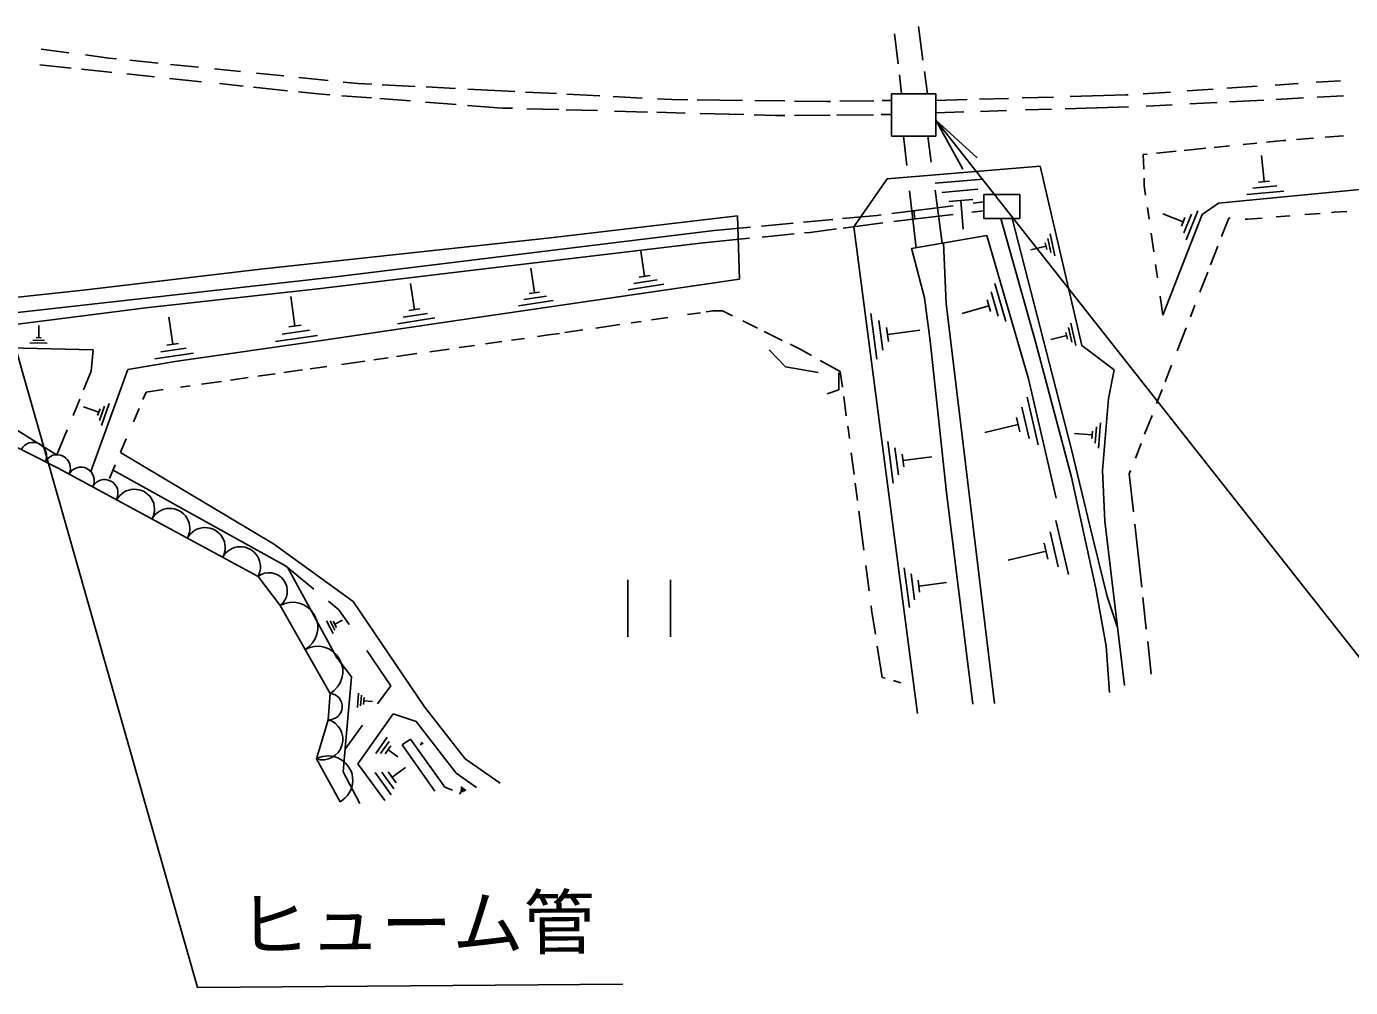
# Model space of a CAD drawing. Units: millimetres, scale not verified. Extents: x 40000 to 680000, y 20000 to 380000.
# Drawn here: x 446654 to 493047, y 239155 to 272847 of the extents above; entities that cross this region are included whole.
import ezdxf
from ezdxf.enums import TextEntityAlignment as Align

# ---------------------------------------------------------------- set-up
doc = ezdxf.new("R2010")
doc.units = ezdxf.units.MM
doc.header["$LTSCALE"] = 1000
doc.layers.add('M-BGD', color=7, linetype='Continuous', lineweight=25)
doc.layers.add('M-STR-STR3', color=7, linetype='Continuous', lineweight=25)
doc.styles.add('ＭＳ ゴシック', font='')
doc.styles.get('ＭＳ ゴシック').set_extended_font_data('MS Gothic')

# ---------------------------------------------------------------- blocks, each defined once
blk = doc.blocks.new('open_arrow')
at = {"color": 0, "linetype": 'Continuous', "lineweight": -2}
blk.add_lwpolyline([(7.5, 1.25), (0, 0), (7.5, -1.25)], dxfattribs=at)

msp = doc.modelspace()

# ---------------------------------------------------------------- linework, layer by layer
at = {"layer": 'M-BGD'}
for p, q in [((477908, 272847), (478067, 271668)), ((477072, 272593), (477193, 271539)), ((447169, 272049), (448133, 271923)), ((447124, 271505), (448223, 271388)), ((448718, 271847), (449540, 271739)), ((449540, 271739), (449814, 271711)), ((450272, 271665), (451270, 271563)), ((451695, 271519), (452686, 271418)), ((448586, 271349), (449573, 271244)), ((449573, 271244), (449642, 271237)), ((450165, 271182), (451140, 271081)), ((451670, 271026), (452788, 270909)), ((453245, 271360), (454148, 271268)), ((454718, 271210), (455669, 271113)), ((456199, 271058), (457226, 270953)), ((477238, 271152), (477315, 270484)), ((478121, 271269), (478227, 270484)), ((491842, 270889), (492697, 270946)), ((453413, 270844), (454247, 270757)), ((454606, 270720), (455797, 270596)), ((456189, 270555), (456876, 270484)), ((456876, 270484), (457278, 270453)), ((457750, 270900), (458264, 270847)), ((458264, 270847), (458753, 270822)), ((459117, 270804), (460272, 270745)), ((460663, 270725), (461691, 270672)), ((462120, 270650), (463771, 270566)), ((464134, 270548), (465230, 270492)), ((465591, 270473), (466746, 270414)), ((476967, 270484), (478520, 270484)), ((476967, 270484), (476967, 268997)), ((478520, 268997), (478520, 270484)), ((485781, 270485), (486741, 270549)), ((487321, 270588), (488230, 270649)), ((488718, 270681), (489780, 270752)), ((490404, 270794), (491217, 270848)), ((457705, 270420), (458738, 270340)), ((459031, 270318), (460115, 270235)), ((460641, 270194), (461712, 270112)), ((462107, 270081), (463320, 269988)), ((467209, 270391), (468232, 270338)), ((468760, 270311), (469268, 270285)), ((469268, 270285), (469826, 270279)), ((470156, 270275), (471743, 270255)), ((472173, 270250), (473231, 270237)), ((473561, 270233), (474687, 270219)), ((474687, 270219), (474822, 270221)), ((475153, 270226), (476342, 270244)), ((476639, 270248), (476934, 270252)), ((478520, 270253), (479619, 270285)), ((480051, 270297), (481062, 270326)), ((481543, 270340), (482645, 270372)), ((483053, 269964), (485264, 270033)), ((483222, 270389), (485179, 270445)), ((485179, 270445), (485252, 270450)), ((485887, 270053), (486140, 270061)), ((486140, 270061), (486795, 270096)), ((487418, 270129), (488378, 270180)), ((488809, 270203), (490015, 270267)), ((490446, 270290), (491404, 270341)), ((491883, 270366), (492803, 270415)), ((463320, 269988), (463686, 269978)), ((464182, 269964), (465303, 269933)), ((465567, 269926), (466659, 269896)), ((467256, 269879), (468412, 269848)), ((468743, 269838), (469734, 269811)), ((470262, 269797), (471784, 269755)), ((472148, 269745), (472903, 269724)), ((472903, 269724), (473231, 269726)), ((473562, 269729), (474818, 269740)), ((475050, 269742), (476338, 269753)), ((476603, 269755), (476967, 269758)), ((478520, 269821), (479503, 269852)), ((480079, 269870), (480988, 269898)), ((481660, 269920), (482573, 269948)), ((476967, 268997), (478520, 268997)), ((477384, 268997), (477498, 267977)), ((478236, 268997), (478359, 268084)), ((488267, 268607), (488801, 268660)), ((489291, 268709), (489765, 268756)), ((490103, 268789), (490689, 268847)), ((490689, 268847), (490783, 268855)), ((491149, 268884), (491750, 268932)), ((492153, 268964), (492798, 269016)), ((485781, 268360), (485921, 268374)), ((485800, 267850), (485781, 268360)), ((486247, 268407), (486942, 268476)), ((487223, 268503), (487974, 268578)), ((489932, 268318), (490022, 267408)), ((476816, 267509), (482171, 267955)), ((482171, 267955), (483631, 261667)), ((488418, 266657), (502697, 268036)), ((475642, 265827), (476816, 267509)), ((478492, 267348), (480172, 267488)), ((485821, 267265), (485812, 267526)), ((485869, 266930), (485821, 267265)), ((490462, 267258), (489622, 267178)), ((490212, 267428), (489822, 267388)), ((477599, 267079), (477822, 265091)), ((478491, 267113), (478742, 265250)), ((478732, 267028), (479992, 267138)), ((478972, 266708), (479812, 266778)), ((480195, 266957), (481459, 266957)), ((480195, 266957), (480195, 266114)), ((481459, 266114), (481459, 266957)), ((490712, 267078), (489412, 266958)), ((476971, 266286), (479127, 266562)), ((477783, 266103), (477743, 266385)), ((479472, 265738), (479392, 266748)), ((479777, 266332), (480195, 266380)), ((479830, 266652), (480195, 266698)), ((485989, 266090), (485930, 266504)), ((487692, 266388), (487292, 265368)), ((487850, 266251), (488418, 266657)), ((492474, 266332), (492384, 266325)), ((492917, 266357), (492474, 266332)), ((465011, 265436), (471562, 266208)), ((471562, 266208), (471632, 263985)), ((472410, 265850), (473514, 265951)), ((473879, 265984), (474911, 266079)), ((475252, 266110), (476458, 266221)), ((475273, 265779), (476664, 265960)), ((476458, 266221), (476607, 266240)), ((477051, 266010), (477619, 266084)), ((477619, 266084), (479120, 266256)), ((480195, 266114), (481459, 266114)), ((480791, 266114), (482008, 261789)), ((481197, 266114), (483266, 258016)), ((486471, 262722), (487850, 266251)), ((486472, 266278), (487182, 265998)), ((487242, 266148), (487122, 265848)), ((487472, 266268), (487212, 265608)), ((488783, 266129), (488530, 265480)), ((488828, 266126), (488783, 266129)), ((489432, 266089), (489354, 266094)), ((489956, 266131), (489432, 266089)), ((490926, 266208), (490443, 266170)), ((491978, 266292), (491450, 266250)), ((454857, 264336), (465011, 265436)), ((457385, 264058), (470745, 265697)), ((470359, 265265), (471991, 265423)), ((470745, 265697), (472024, 265814)), ((472426, 265465), (473555, 265575)), ((473918, 265610), (474114, 265629)), ((474114, 265629), (475037, 265749)), ((477871, 248767), (475642, 265827)), ((477670, 265065), (480305, 265521)), ((480305, 265521), (481765, 260491)), ((482442, 265418), (482552, 264918)), ((482522, 265578), (482692, 264808)), ((486153, 264948), (486060, 265595)), ((462302, 264309), (470359, 265265)), ((468182, 264968), (468312, 264088)), ((478114, 263330), (477668, 265075)), ((478782, 265257), (478874, 263130)), ((481842, 265018), (482382, 265148)), ((482352, 265258), (482402, 265028)), ((488399, 265143), (488144, 264487)), ((486282, 264039), (486217, 264499)), ((444845, 262647), (457385, 264058)), ((448750, 263611), (454857, 264336)), ((456862, 263649), (462302, 264309)), ((471632, 263985), (461408, 262488)), ((464322, 264368), (464452, 263518)), ((468502, 264118), (468122, 264058)), ((488043, 264229), (487771, 263528)), ((445919, 263307), (448750, 263611)), ((450831, 262989), (456862, 263649)), ((460112, 263838), (460252, 262918)), ((464632, 263538), (464262, 263488)), ((468992, 263808), (467742, 263618)), ((468752, 263968), (467932, 263838)), ((480452, 263548), (480702, 262688)), ((480582, 263838), (480972, 262508)), ((455912, 263378), (456062, 262348)), ((465112, 263238), (463892, 263058)), ((464872, 263388), (464082, 263278)), ((478317, 261829), (478114, 263330)), ((478874, 263130), (480576, 249109)), ((479442, 262788), (480372, 263058)), ((480312, 263258), (480432, 262858)), ((486471, 262722), (486374, 263398)), ((487596, 263080), (487436, 262669)), ((444802, 262214), (450831, 262989)), ((451642, 262658), (451782, 261708)), ((460962, 262628), (459652, 262428)), ((460702, 262788), (459852, 262658)), ((460442, 262948), (460052, 262888)), ((468558, 262562), (469123, 262644)), ((469814, 262746), (470273, 262813)), ((470470, 262842), (470698, 262876)), ((470698, 262876), (471042, 262876)), ((471042, 262876), (471393, 262702)), ((476452, 261188), (476242, 262788)), ((447092, 262358), (447082, 261938)), ((456572, 262198), (455612, 262058)), ((456282, 262378), (455842, 262318)), ((461408, 262488), (456986, 261833)), ((465518, 262115), (466148, 262208)), ((466599, 262274), (467439, 262397)), ((467841, 262456), (468187, 262507)), ((471757, 262522), (472271, 262268)), ((472497, 262157), (473136, 261841)), ((476662, 261498), (476522, 262538)), ((476862, 261808), (476792, 262288)), ((477952, 262198), (476832, 262048)), ((483162, 262288), (483282, 261778)), ((483242, 262448), (483422, 261668)), ((487286, 262283), (486971, 261475)), ((447382, 261748), (446772, 261758)), ((447282, 261838), (446882, 261848)), ((447172, 261928), (446992, 261938)), ((451982, 261738), (451572, 261678)), ((456986, 261833), (451932, 261108)), ((456852, 262008), (455382, 261798)), ((461815, 261587), (462349, 261663)), ((462743, 261719), (463308, 261799)), ((463654, 261848), (464109, 261913)), ((464560, 261977), (464945, 262031)), ((464945, 262031), (465325, 262087)), ((473412, 261704), (473762, 261531)), ((478885, 256515), (478317, 261829)), ((482008, 261789), (483266, 257043)), ((482552, 261878), (483102, 262008)), ((483072, 262118), (483132, 261888)), ((483631, 261667), (484767, 260815)), ((447703, 257834), (441730, 261545)), ((446051, 261577), (448987, 261509)), ((448987, 261509), (448919, 260758)), ((452512, 261398), (451152, 261198)), ((452252, 261568), (451362, 261438)), ((458829, 261163), (459328, 261234)), ((459617, 261275), (460331, 261377)), ((460782, 261441), (461469, 261538)), ((472675, 261510), (473251, 260920)), ((473762, 261531), (474158, 261311)), ((448919, 260758), (448652, 260106)), ((450201, 260827), (448914, 257247)), ((451932, 261108), (450201, 260827)), ((455669, 260715), (456321, 260807)), ((456592, 260846), (457179, 260929)), ((457691, 261002), (458514, 261119)), ((473251, 260920), (474389, 260715)), ((474463, 261142), (475169, 260749)), ((475169, 260749), (475244, 260204)), ((484767, 260815), (484564, 259801)), ((486775, 260970), (486550, 260390)), ((452788, 260306), (453488, 260406)), ((453808, 260451), (454425, 260538)), ((454758, 260586), (455362, 260671)), ((475116, 260111), (475116, 260701)), ((481765, 260491), (482738, 256312)), ((450735, 259773), (450844, 260030)), ((450844, 260030), (451444, 260115)), ((452048, 260201), (452385, 260249)), ((474704, 259974), (475116, 260111)), ((475289, 259870), (475380, 259201)), ((481712, 259848), (482102, 258178)), ((484564, 259801), (484361, 257286)), ((486446, 260124), (486252, 259627)), ((448519, 259782), (448284, 259206)), ((448652, 259518), (449192, 259328)), ((449232, 259438), (449142, 259208)), ((449392, 259538), (449212, 259038)), ((449552, 259628), (449282, 258858)), ((450403, 258987), (450600, 259452)), ((481532, 259498), (481782, 258408)), ((480232, 258618), (481402, 258888)), ((481342, 259138), (481462, 258638)), ((484292, 258948), (484222, 258068)), ((486092, 259214), (485834, 258552)), ((444825, 258842), (447764, 257362)), ((448080, 258709), (447718, 257824)), ((475431, 258832), (475451, 258686)), ((475451, 258686), (475488, 258400)), ((483372, 258578), (483992, 258528)), ((484002, 258658), (483982, 258398)), ((484152, 258808), (484102, 258238)), ((449952, 257921), (450149, 258386)), ((477022, 256838), (476832, 258298)), ((477212, 257128), (477082, 258078)), ((483266, 258016), (483915, 255339)), ((485706, 258223), (485509, 257716)), ((449949, 257913), (455315, 254715)), ((475552, 257904), (475650, 257142)), ((477392, 257408), (477332, 257848)), ((478382, 257758), (477362, 257628)), ((447764, 257362), (454768, 253569)), ((449562, 256997), (449765, 257478)), ((449689, 257297), (453872, 254965)), ((483266, 257043), (484118, 253148)), ((484361, 257286), (484442, 255501)), ((485340, 257282), (485294, 257164)), ((485294, 257164), (485441, 255830)), ((475690, 256839), (475768, 256230)), ((479818, 249092), (478885, 256515)), ((475816, 255857), (475994, 254488)), ((482722, 255528), (483162, 253638)), ((483915, 255339), (484523, 252864)), ((484442, 255501), (485132, 249741)), ((485488, 255398), (485730, 253194)), ((453872, 254965), (455727, 253944)), ((455315, 254715), (458098, 252683)), ((482312, 254728), (482442, 254168)), ((482522, 255128), (482802, 253908)), ((481052, 254138), (482382, 254448)), ((455727, 253944), (456728, 253121)), ((455795, 253888), (457519, 250734)), ((476063, 253954), (476179, 253058)), ((477592, 252478), (477402, 253868)), ((454768, 253569), (455539, 252547)), ((467719, 253444), (467719, 251444)), ((469219, 253444), (469219, 251444)), ((477772, 252748), (477652, 253658)), ((477942, 253018), (477892, 253438)), ((478892, 253358), (477922, 253228)), ((484118, 253148), (484483, 251120)), ((484523, 252864), (484888, 251774)), ((455539, 252547), (457290, 249462)), ((457237, 252702), (457603, 252401)), ((457603, 252401), (457958, 251879)), ((458098, 252683), (460599, 248993)), ((476246, 252535), (476264, 252401)), ((476264, 252401), (476399, 251546)), ((485770, 252833), (485892, 251724)), ((457402, 251568), (457172, 252008)), ((457462, 251678), (457292, 252008)), ((457522, 251778), (457402, 251998)), ((457722, 252028), (457462, 251888)), ((476465, 251125), (476639, 250025)), ((484483, 251120), (484605, 249497)), ((485940, 251283), (486065, 250146)), ((457519, 250734), (458040, 250046)), ((458575, 250971), (459416, 249733)), ((458040, 250046), (457832, 247670)), ((459416, 249733), (458957, 249095)), ((476639, 250025), (476742, 249996)), ((477031, 249913), (477295, 249837)), ((457290, 249462), (457228, 248545)), ((458252, 248968), (458292, 249478)), ((458362, 249028), (458392, 249408)), ((458462, 249078), (458482, 249328)), ((458782, 249178), (458472, 249208)), ((458270, 247003), (459500, 248754)), ((459500, 248754), (460312, 248483)), ((460599, 248993), (462022, 247169)), ((457228, 248545), (456811, 247169)), ((458422, 248353), (457819, 247514)), ((460312, 248483), (461709, 246669)), ((458892, 247358), (459292, 247928)), ((459062, 247358), (459362, 247778)), ((459822, 247667), (460108, 247863)), ((460108, 247863), (461314, 246174)), ((460492, 247758), (460542, 247688)), ((457832, 247670), (457749, 246711)), ((459222, 247348), (459422, 247628)), ((459662, 247238), (459322, 247488)), ((460968, 246039), (459822, 247667)), ((460452, 247668), (460492, 247698)), ((460482, 247718), (460502, 247678)), ((460492, 247738), (460522, 247688)), ((456811, 247169), (457644, 245669)), ((459208, 245710), (458270, 247003)), ((459932, 246868), (459462, 246528)), ((462022, 247169), (463252, 246315)), ((457749, 246711), (458332, 245606)), ((459432, 245908), (458872, 246688)), ((459522, 246118), (459102, 246708)), ((459602, 246328), (459322, 246718)), ((461709, 246669), (462418, 246169)), ((461314, 246174), (461586, 246069)), ((461832, 245938), (461912, 246048)), ((461862, 246078), (461962, 246018)), ((461872, 246188), (462052, 246058)), ((461872, 246138), (462012, 246038))]:
    msp.add_line(p, q, dxfattribs=at)
for centre, radius, start, end in [((446889, 257798), 470, 332.488, 152.488), ((447723, 257364), 470, 332.488, 152.488), ((448556, 256930), 470, 332.488, 152.488), ((449390, 256495), 470, 332.488, 152.488), ((450436, 255920), 704, 331.5071, 151.5071), ((451674, 255248), 704, 331.5071, 151.5071), ((452912, 254576), 704, 331.5071, 151.5071), ((454149, 253904), 704, 331.5071, 151.5071), ((455154, 253058), 640, 307.0565, 127.0565), ((455977, 251776), 887, 299.5778, 119.5778), ((456852, 250233), 887, 299.5778, 119.5778), ((457259, 249004), 460, 266.0995, 86.0995), ((457019, 247857), 719, 253.1416, 73.1416), ((457228, 246419), 858, 299.0546, 119.0546)]:
    msp.add_arc(centre, radius, start, end, dxfattribs=at)
at = {"layer": 'M-STR-STR3'}
for p, q in [((443538, 271178), (452645, 239155)), ((478520, 269565), (495225, 248354)), ((452645, 239155), (467546, 239274))]:
    msp.add_line(p, q, dxfattribs=at)

# ---------------------------------------------------------------- block references
at = {"layer": 'M-STR-STR3', "xscale": 258, "yscale": 258, "rotation": 308.2}
msp.add_blockref('open_arrow', (478520, 269565), dxfattribs=at)

# ---------------------------------------------------------------- texts
at = {"layer": 'M-STR-STR3', "style": 'ＭＳ ゴシック'}
msp.add_text('ヒューム管', height=1833, rotation=0.458, dxfattribs=at).set_placement((454082, 239889), align=Align.BOTTOM_LEFT)

doc.saveas('drawing.dxf')
